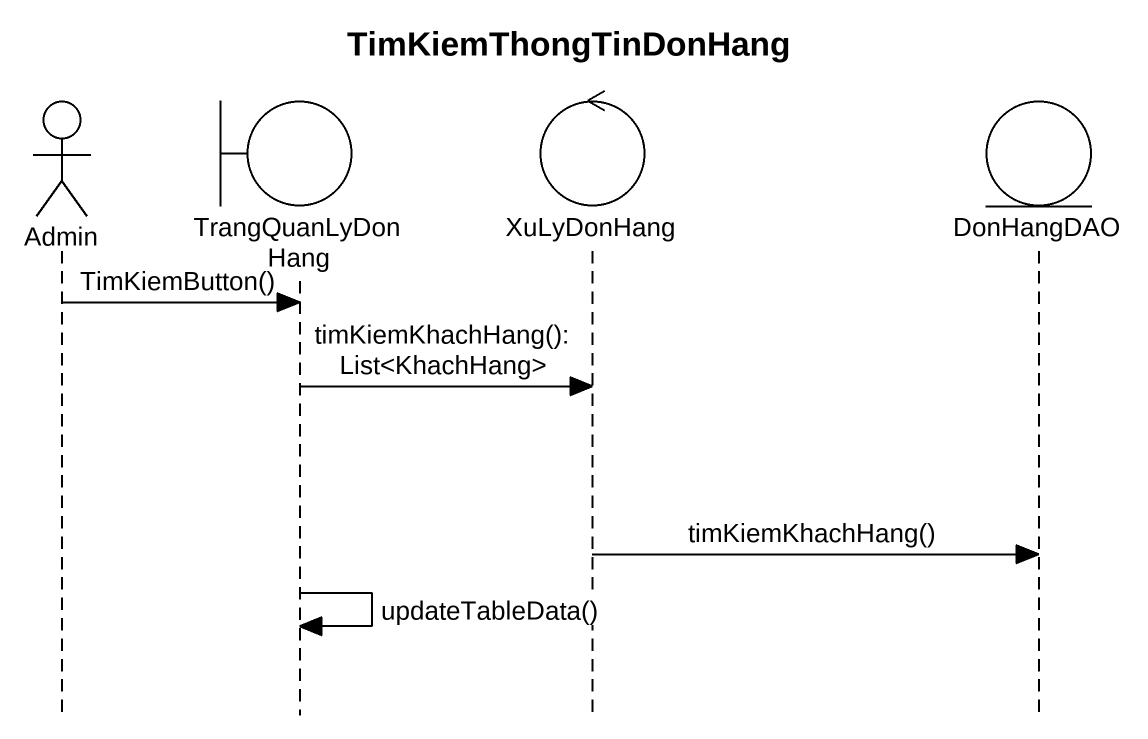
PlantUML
@startuml
title TimKiemThongTinDonHang
hide footbox
actor Admin
boundary TrangQuanLyDonHang
control XuLyDonHang
entity DonHangDAO

Admin -> TrangQuanLyDonHang : TimKiemButton()
TrangQuanLyDonHang -> XuLyDonHang : timKiemKhachHang(): List<KhachHang>
XuLyDonHang -> DonHangDAO : timKiemKhachHang()
TrangQuanLyDonHang -> TrangQuanLyDonHang : updateTableData()
@enduml
